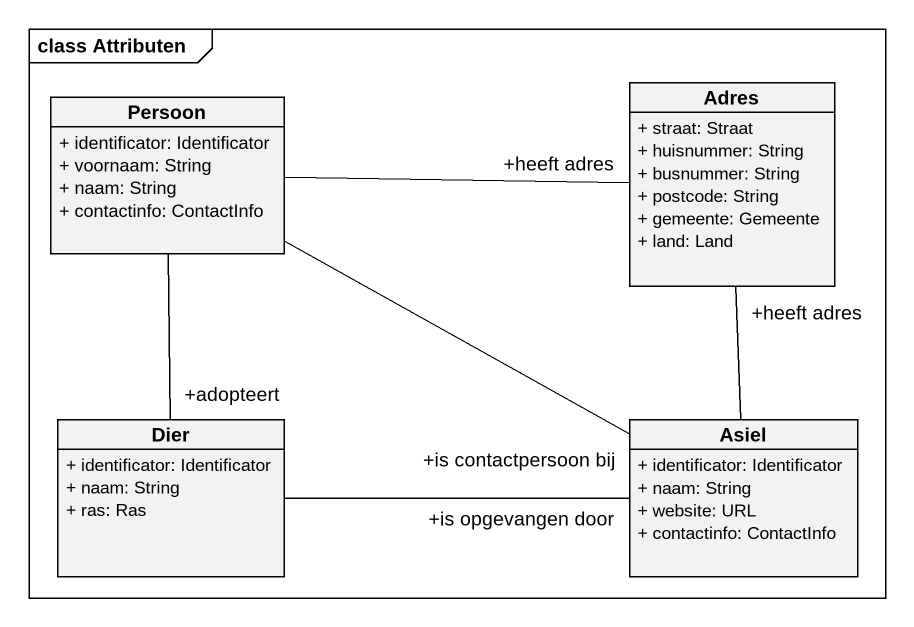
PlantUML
@startuml
mainframe class Attributen
hide circle
hide empty members
skinparam classAttributeIconSize 0
class Persoon {
  + identificator: Identificator
  + voornaam: String
  + naam: String
  + contactinfo: ContactInfo
}
class Adres {
  + straat: Straat
  + huisnummer: String
  + busnummer: String
  + postcode: String
  + gemeente: Gemeente
  + land: Land
}
class Dier {
  + identificator: Identificator
  + naam: String
  + ras: Ras
}
class Asiel {
  + identificator: Identificator
  + naam: String
  + website: URL
  + contactinfo: ContactInfo
}
Persoon -right- "+heeft adres" Adres
Persoon -- "+adopteert" Dier
Persoon -right- "+is contactpersoon bij" Asiel
Dier -right- "+is opgevangen door" Asiel
Asiel -up- "+heeft adres" Adres
@enduml
